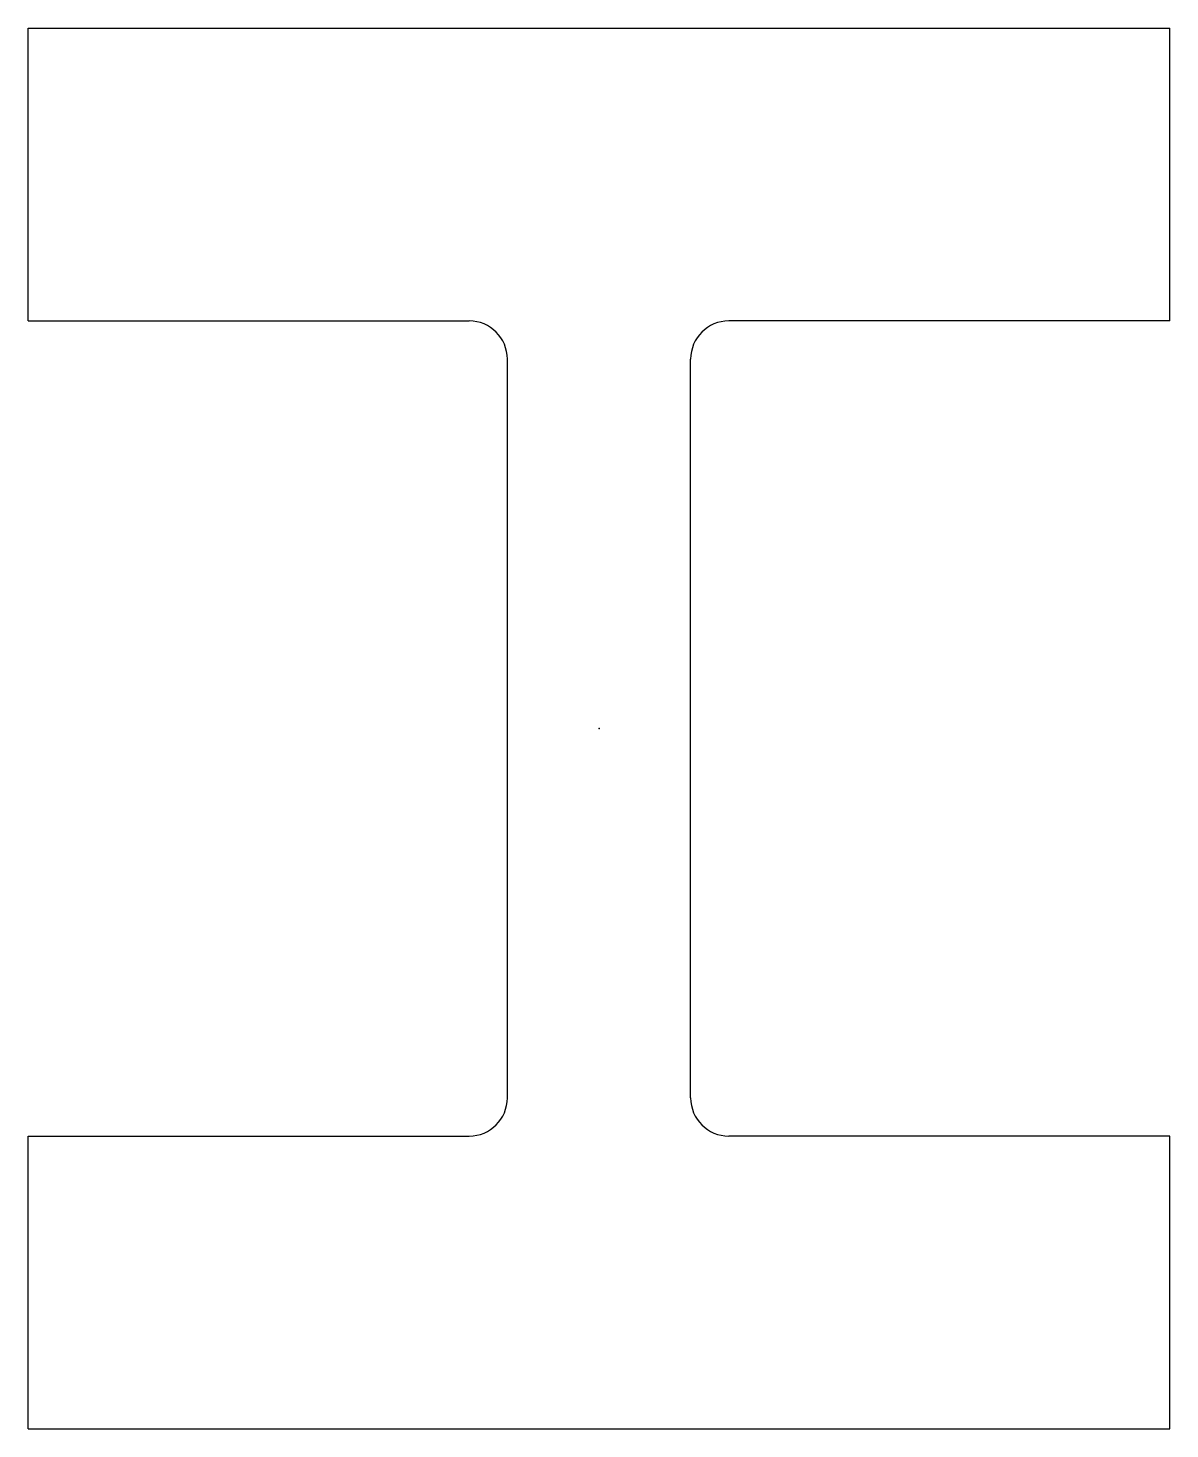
# Model space of a CAD drawing. Header units: millimetres. Extents: x -224 to 224, y -275 to 275.
import ezdxf

# ---------------------------------------------------------------- set-up
doc = ezdxf.new("R2010")
doc.units = ezdxf.units.MM
doc.layers.add('Profile', color=7, linetype='Continuous')

msp = doc.modelspace()

# ---------------------------------------------------------------- linework, layer by layer
at = {"layer": 'Profile'}
for p, q in [((-224, 275), (224, 275)), ((-224, 160), (-224, 275)), ((224, 160), (224, 275)), ((-224, 160), (-50.95, 160)), ((224, 160), (50.95, 160)), ((-35.95, -145), (-35.95, 145)), ((35.95, -145), (35.95, 145)), ((-224, -275), (-224, -160)), ((-224, -160), (-50.95, -160)), ((224, -160), (50.95, -160)), ((224, -275), (224, -160)), ((-224, -275), (224, -275))]:
    msp.add_line(p, q, dxfattribs=at)
for centre, start, end in [((-50.95, 145), 0, 90), ((50.95, 145), 90, 180), ((-50.95, -145), 270, 0), ((50.95, -145), 180, 270)]:
    msp.add_arc(centre, 15, start, end, dxfattribs=at)
msp.add_point((0, 0), dxfattribs=at)

doc.saveas('drawing.dxf')
